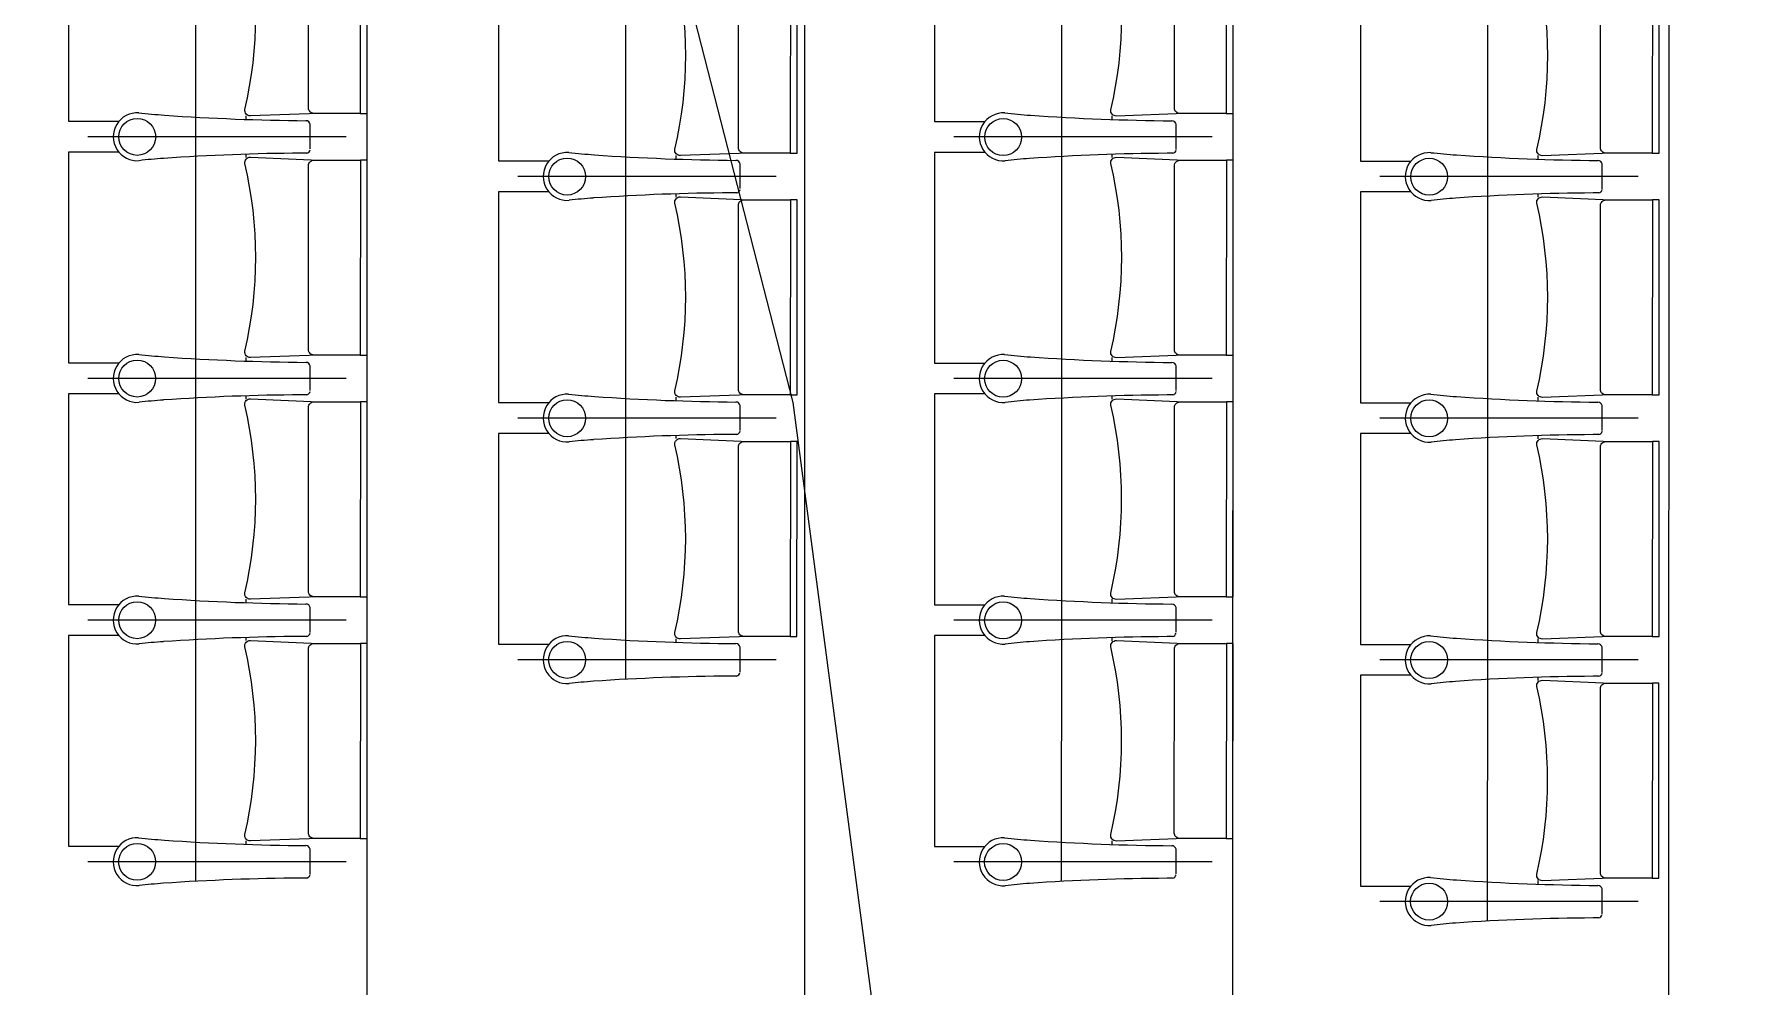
# Model space of a CAD drawing. Header units: millimetres. Extents: x 586 to 1010, y 369 to 668.
# Drawn here: x 686.791 to 690.722, y 500.576 to 502.778 of the extents above; entities that cross this region are included whole.
import ezdxf

# ---------------------------------------------------------------- set-up
doc = ezdxf.new("R2010")
doc.units = ezdxf.units.MM
doc.linetypes.add('CENTER', pattern=[2, 1.25, -0.25, 0.25, -0.25])
doc.linetypes.add('DASHED', pattern=[0.75, 0.5, -0.25])
doc.layers.add('plan line', color=7, linetype='Continuous', lineweight=15)

msp = doc.modelspace()

# ---------------------------------------------------------------- linework, layer by layer
at = {"color": 254, "lineweight": 25}
msp.add_lwpolyline([(667.5806, 481.7471), (668.167, 489.4834), (668.4058, 494.7244), (668.3305, 497.8135), (668.2282, 502.1102), (668.5684, 506.1571), (669.836, 509.6707), (671.1579, 511.3246), (672.4949, 512.3671), (674.3246, 513.3191), (676.3209, 513.9582), (678.3464, 514.2476), (680.2639, 514.1506), (680.2639, 514.1506), (681.9621, 513.6438), (683.4335, 512.7577), (684.6969, 511.536), (685.771, 510.0225), (687.4257, 506.2952), (688.547, 501.9261), (689.8337, 492.1815), (690.1759, 488.4115)], dxfattribs=at)
for points in [[(671.7124, 620.7085), (706.7355, 621.773), (754.2598, 613.8303), (814.6609, 600.1481), (855.7567, 598.0104), (895.0671, 567.0647), (920.0096, 542.0176), (952.0084, 521.2476), (977.2234, 504.6526), (979.6352, 479.2339), (986.3437, 463.8549), (988.7975, 462.3853)], [(654.944, 595.4717), (670.2671, 587.3174), (714.302, 595.1648), (787.0891, 595.1648), (819.3936, 580.9441), (821.0297, 562.8505), (813.4907, 552.7881), (808.7339, 539.6711), (796.4072, 534.7059), (791.0222, 527.249), (791.0222, 507.547), (797.3007, 476.5274), (814.9752, 463.8897), (836.1481, 474.6816), (874.0221, 478.5878), (885.7286, 462.7333), (863.0042, 436.0794), (845.7887, 420.6845), (845.1044, 408.6747)], [(639.2065, 583.4381), (644.7272, 575.638), (657.7961, 553.4401), (668.4043, 543.9291), (682.5178, 548.7307), (692.9838, 555.4778), (711.9339, 556.5828), (734.3456, 532.1334), (750.593, 477.7475), (754.1369, 444.164), (776.4657, 425.4473), (782.6172, 412.2355)]]:
    msp.add_spline(points, degree=3, dxfattribs=at)
at = {"layer": 'plan line'}
for p, q in [((687.5616, 499.2473), (687.563, 510.3034)), ((689.5651, 499.2595), (689.5666, 510.2906)), ((688.5752, 510.2581), (688.5738, 499.2924)), ((690.574, 499.2921), (690.5754, 510.2578)), ((686.8714, 503.0633), (686.8713, 502.576)), ((688.875, 503.063), (688.8749, 502.5757)), ((687.8662, 502.9716), (687.8661, 502.4842)), ((689.8606, 502.9713), (689.8606, 502.484)), ((687.2824, 502.5803), (687.2824, 502.5888)), ((689.2859, 502.5801), (689.2859, 502.5885)), ((686.8713, 502.576), (686.9879, 502.576)), ((687.4305, 502.5121), (687.4303, 502.5693)), ((687.4305, 502.5121), (687.4303, 502.5693)), ((688.8749, 502.5757), (688.9915, 502.5757)), ((689.4341, 502.5119), (689.4338, 502.569)), ((689.4341, 502.5119), (689.4338, 502.569)), ((686.9879, 502.5045), (686.8713, 502.5045)), ((686.8713, 502.5045), (686.8713, 502.0172)), ((687.4224, 502.5025), (687.4095, 502.5022)), ((687.4224, 502.5025), (687.4095, 502.5022)), ((688.8749, 502.5042), (688.8748, 502.0169)), ((688.9915, 502.5042), (688.8749, 502.5042)), ((689.4259, 502.5022), (689.4131, 502.502)), ((689.4259, 502.5022), (689.4131, 502.502)), ((687.2824, 502.4926), (687.2824, 502.4999)), ((687.8661, 502.4842), (687.9827, 502.4842)), ((688.2771, 502.4886), (688.2771, 502.497)), ((688.4253, 502.4204), (688.425, 502.4775)), ((688.4253, 502.4204), (688.425, 502.4775)), ((689.2859, 502.4924), (689.2859, 502.4997)), ((689.8606, 502.484), (689.9771, 502.484)), ((690.2716, 502.4883), (690.2716, 502.4968)), ((690.4197, 502.4201), (690.4195, 502.4773)), ((690.4197, 502.4201), (690.4195, 502.4773)), ((687.9827, 502.4127), (687.8661, 502.4128)), ((687.8661, 502.4128), (687.8661, 501.9254)), ((688.2771, 502.4009), (688.2771, 502.4082)), ((688.4172, 502.4107), (688.4043, 502.4105)), ((688.4172, 502.4107), (688.4043, 502.4105)), ((689.9771, 502.4125), (689.8605, 502.4125)), ((689.8605, 502.4125), (689.8605, 501.9252)), ((690.2716, 502.4006), (690.2716, 502.4079)), ((690.4116, 502.4105), (690.3987, 502.4102)), ((690.4116, 502.4105), (690.3987, 502.4102)), ((686.8713, 502.0172), (686.9879, 502.0172)), ((687.2823, 502.0215), (687.2823, 502.03)), ((687.4304, 501.9533), (687.4302, 502.0105)), ((687.4304, 501.9533), (687.4302, 502.0105)), ((688.8748, 502.0169), (688.9914, 502.0169)), ((689.2859, 502.0213), (689.2859, 502.0297)), ((689.434, 501.9531), (689.4337, 502.0102)), ((689.434, 501.9531), (689.4338, 502.0102)), ((686.8713, 501.9457), (686.8712, 501.4584)), ((686.9879, 501.9457), (686.8713, 501.9457)), ((687.2823, 501.9338), (687.2823, 501.9411)), ((687.4223, 501.9437), (687.4095, 501.9434)), ((687.4223, 501.9437), (687.4095, 501.9434)), ((687.8661, 501.9254), (687.9826, 501.9254)), ((688.2771, 501.9298), (688.2771, 501.9382)), ((688.4252, 501.8616), (688.425, 501.9187)), ((688.4252, 501.8616), (688.425, 501.9187)), ((688.9914, 501.9454), (688.8748, 501.9454)), ((688.8748, 501.9454), (688.8748, 501.4581)), ((689.2858, 501.9336), (689.2858, 501.9409)), ((689.4259, 501.9434), (689.413, 501.9432)), ((689.4259, 501.9434), (689.413, 501.9432)), ((689.8605, 501.9252), (689.9771, 501.9252)), ((690.2715, 501.9295), (690.2715, 501.938)), ((690.4196, 501.8613), (690.4194, 501.9185)), ((690.4196, 501.8613), (690.4194, 501.9185)), ((687.9826, 501.8539), (687.866, 501.854)), ((687.866, 501.854), (687.866, 501.3666)), ((688.2771, 501.8421), (688.2771, 501.8494)), ((688.4171, 501.8519), (688.4042, 501.8517)), ((688.4171, 501.8519), (688.4042, 501.8517)), ((689.8605, 501.8537), (689.8604, 501.3664)), ((689.9771, 501.8537), (689.8605, 501.8537)), ((690.2715, 501.8418), (690.2715, 501.8491)), ((690.4115, 501.8517), (690.3987, 501.8514)), ((690.4115, 501.8517), (690.3987, 501.8514)), ((686.8712, 501.4584), (686.9878, 501.4584)), ((687.2822, 501.4627), (687.2822, 501.4712)), ((687.4304, 501.3945), (687.4301, 501.4517)), ((687.4304, 501.3945), (687.4301, 501.4517)), ((688.8748, 501.4581), (688.9914, 501.4581)), ((689.2858, 501.4625), (689.2858, 501.4709)), ((689.4339, 501.3943), (689.4337, 501.4514)), ((689.4339, 501.3943), (689.4337, 501.4514)), ((686.8712, 501.3869), (686.8711, 500.8996)), ((686.9878, 501.3869), (686.8712, 501.3869)), ((687.2822, 501.375), (687.2822, 501.3823)), ((687.4222, 501.3849), (687.4094, 501.3846)), ((687.4222, 501.3849), (687.4094, 501.3846)), ((687.866, 501.3666), (687.9826, 501.3666)), ((688.277, 501.371), (688.277, 501.3794)), ((688.8748, 501.3866), (688.8747, 500.8993)), ((688.9913, 501.3866), (688.8748, 501.3866)), ((689.2858, 501.3748), (689.2858, 501.3821)), ((689.4258, 501.3846), (689.4129, 501.3844)), ((689.4258, 501.3846), (689.4129, 501.3844)), ((689.8604, 501.3664), (689.977, 501.3664)), ((690.2714, 501.3707), (690.2714, 501.3792)), ((688.4251, 501.3028), (688.4249, 501.3599)), ((690.4196, 501.3025), (690.4193, 501.3597)), ((690.4196, 501.3025), (690.4193, 501.3597)), ((688.417, 501.2931), (688.4042, 501.2929)), ((689.8604, 501.2949), (689.8603, 500.8076)), ((689.977, 501.2949), (689.8604, 501.2949)), ((690.2714, 501.283), (690.2714, 501.2903)), ((690.4114, 501.2929), (690.3986, 501.2926)), ((690.4114, 501.2929), (690.3986, 501.2926)), ((686.8711, 500.8996), (686.9877, 500.8996)), ((687.2821, 500.9039), (687.2821, 500.9124)), ((687.4303, 500.8357), (687.43, 500.8929)), ((688.8747, 500.8993), (688.9913, 500.8993)), ((689.2857, 500.9037), (689.2857, 500.9121)), ((689.4339, 500.8355), (689.4336, 500.8926)), ((687.4222, 500.8261), (687.4093, 500.8258)), ((689.4257, 500.8258), (689.4129, 500.8256)), ((690.2713, 500.8119), (690.2713, 500.8204)), ((689.8603, 500.8076), (689.9769, 500.8076)), ((690.4195, 500.7437), (690.4192, 500.8009)), ((690.4114, 500.7341), (690.3985, 500.7338))]:
    msp.add_line(p, q, dxfattribs=at)
at = {"layer": 'plan line', "linetype": 'DASHED', "ltscale": 3}
for p, q in [((687.1649, 503.1444), (687.1649, 502.4949)), ((689.1685, 503.1442), (689.1684, 502.4946)), ((688.1597, 503.0527), (688.1596, 502.4032)), ((690.1542, 503.0524), (690.1541, 502.4029)), ((687.1649, 502.5856), (687.1648, 501.9361)), ((689.1684, 502.5854), (689.1683, 501.9358)), ((688.1597, 502.4939), (688.1596, 501.8444)), ((690.1541, 502.4936), (690.154, 501.8441)), ((687.1648, 502.0268), (687.1647, 501.3773)), ((689.1684, 502.0266), (689.1683, 501.377)), ((688.1596, 501.9351), (688.1595, 501.2856)), ((690.154, 501.9348), (690.1539, 501.2853)), ((687.1647, 501.468), (687.1646, 500.8185)), ((689.1683, 501.4678), (689.1682, 500.8182)), ((690.1539, 501.376), (690.1538, 500.7265))]:
    msp.add_line(p, q, dxfattribs=at)
at = {"layer": 'plan line', "linetype": 'CENTER', "ltscale": 3}
for p, q in [((687.5138, 502.5402), (686.9159, 502.5402)), ((687.5138, 502.5402), (686.9159, 502.5402)), ((689.5174, 502.5399), (688.9195, 502.54)), ((689.5174, 502.5399), (688.9195, 502.54)), ((688.5086, 502.4484), (687.9107, 502.4485)), ((688.5086, 502.4484), (687.9107, 502.4485)), ((690.503, 502.4481), (689.9051, 502.4482)), ((690.503, 502.4481), (689.9051, 502.4482)), ((687.5138, 501.9814), (686.9158, 501.9814)), ((687.5138, 501.9814), (686.9158, 501.9814)), ((689.5173, 501.9811), (688.9194, 501.9812)), ((689.5173, 501.9811), (688.9194, 501.9812)), ((688.5086, 501.8896), (687.9106, 501.8897)), ((688.5086, 501.8896), (687.9106, 501.8897)), ((690.503, 501.8893), (689.905, 501.8894)), ((690.503, 501.8893), (689.905, 501.8894)), ((687.5137, 501.4226), (686.9158, 501.4226)), ((687.5137, 501.4226), (686.9158, 501.4226)), ((689.5173, 501.4223), (688.9193, 501.4224)), ((689.5173, 501.4223), (688.9193, 501.4224)), ((688.5085, 501.3308), (687.9105, 501.3309)), ((690.5029, 501.3305), (689.905, 501.3306)), ((690.5029, 501.3305), (689.905, 501.3306)), ((687.5136, 500.8638), (686.9157, 500.8638)), ((689.5172, 500.8635), (688.9192, 500.8636)), ((690.5028, 500.7717), (689.9049, 500.7718))]:
    msp.add_line(p, q, dxfattribs=at)
at = {"layer": 'plan line'}
for points in [[(687.4504, 502.5942), (687.2922, 502.5883, -0.474715), (687.2792, 502.6031, 0.115865), (687.2793, 503.0371, -0.474715), (687.2922, 503.0519), (687.4505, 503.045)], [(687.546, 502.5942), (687.439, 502.5942, -0.414214), (687.4263, 502.6069), (687.4263, 503.0323, -0.414214), (687.439, 503.045), (687.5468, 503.045), (687.546, 502.5942)], [(689.454, 502.5939), (689.2957, 502.5881, -0.474715), (689.2828, 502.6028, 0.115865), (689.2829, 503.0369, -0.474715), (689.2958, 503.0516), (689.454, 503.0447)], [(689.5496, 502.5939), (689.4425, 502.5939, -0.414214), (689.4298, 502.6066), (689.4299, 503.032, -0.414214), (689.4426, 503.0447), (689.5504, 503.0447), (689.5496, 502.5939)], [(688.4452, 502.5024), (688.287, 502.4966, -0.474715), (688.274, 502.5113, 0.115865), (688.2741, 502.9454, -0.474715), (688.287, 502.9601), (688.4453, 502.9532)], [(688.5408, 502.5024), (688.4338, 502.5024, -0.414214), (688.4211, 502.5151), (688.4211, 502.9405, -0.414214), (688.4338, 502.9532), (688.5416, 502.9532), (688.5408, 502.5024)], [(690.4396, 502.5021), (690.2814, 502.4963, -0.474715), (690.2684, 502.5111, 0.115865), (690.2685, 502.9451, -0.474715), (690.2815, 502.9598), (690.4397, 502.953)], [(690.5352, 502.5022), (690.4282, 502.5021, -0.414214), (690.4155, 502.5148), (690.4155, 502.9403, -0.414214), (690.4282, 502.953), (690.536, 502.953), (690.5352, 502.5022)], [(687.4504, 502.0354), (687.2921, 502.0295, -0.474715), (687.2792, 502.0443, 0.115865), (687.2792, 502.4783, -0.474715), (687.2922, 502.4931), (687.4504, 502.4862)], [(687.5459, 502.0354), (687.4389, 502.0354, -0.414214), (687.4262, 502.0481), (687.4263, 502.4735, -0.414214), (687.439, 502.4862), (687.5467, 502.4862), (687.5459, 502.0354)], [(689.4539, 502.0351), (689.2957, 502.0293, -0.474715), (689.2827, 502.044, 0.115865), (689.2828, 502.4781, -0.474715), (689.2957, 502.4928), (689.454, 502.4859)], [(689.5495, 502.0351), (689.4425, 502.0351, -0.414214), (689.4298, 502.0478), (689.4298, 502.4732, -0.414214), (689.4425, 502.4859), (689.5503, 502.4859), (689.5495, 502.0351)], [(688.4451, 501.9436), (688.2869, 501.9378, -0.474715), (688.2739, 501.9525, 0.115865), (688.274, 502.3866, -0.474715), (688.287, 502.4013), (688.4452, 502.3944)], [(688.5407, 501.9436), (688.4337, 501.9436, -0.414214), (688.421, 501.9563), (688.421, 502.3817, -0.414214), (688.4337, 502.3944), (688.5415, 502.3944), (688.5407, 501.9436)], [(690.4396, 501.9433), (690.2813, 501.9375, -0.474715), (690.2684, 501.9523, 0.115865), (690.2684, 502.3863, -0.474715), (690.2814, 502.401), (690.4396, 502.3942)], [(690.5351, 501.9434), (690.4281, 501.9433, -0.414214), (690.4154, 501.956), (690.4155, 502.3815, -0.414214), (690.4282, 502.3942), (690.5359, 502.3942), (690.5351, 501.9434)], [(687.4503, 501.4766), (687.292, 501.4707, -0.474715), (687.2791, 501.4855, 0.115865), (687.2791, 501.9195, -0.474715), (687.2921, 501.9343), (687.4503, 501.9274)], [(687.5458, 501.4766), (687.4388, 501.4766, -0.414214), (687.4261, 501.4893), (687.4262, 501.9147, -0.414214), (687.4389, 501.9274), (687.5467, 501.9274), (687.5458, 501.4766)], [(689.4538, 501.4763), (689.2956, 501.4705, -0.474715), (689.2826, 501.4852, 0.115865), (689.2827, 501.9193, -0.474715), (689.2957, 501.934), (689.4539, 501.9271)], [(689.5494, 501.4763), (689.4424, 501.4763, -0.414214), (689.4297, 501.489), (689.4298, 501.9144, -0.414214), (689.4425, 501.9271), (689.5502, 501.9271), (689.5494, 501.4763)], [(688.4451, 501.3848), (688.2868, 501.379, -0.474715), (688.2739, 501.3937, 0.115865), (688.2739, 501.8278, -0.474715), (688.2869, 501.8425), (688.4451, 501.8356)], [(688.5406, 501.3848), (688.4336, 501.3848, -0.414214), (688.4209, 501.3975), (688.421, 501.8229, -0.414214), (688.4337, 501.8356), (688.5414, 501.8356), (688.5406, 501.3848)], [(690.4395, 501.3845), (690.2812, 501.3787, -0.474715), (690.2683, 501.3935, 0.115865), (690.2683, 501.8275, -0.474715), (690.2813, 501.8422), (690.4395, 501.8354)], [(690.5351, 501.3846), (690.428, 501.3845, -0.414214), (690.4153, 501.3972), (690.4154, 501.8227, -0.414214), (690.4281, 501.8354), (690.5359, 501.8354), (690.5351, 501.3846)], [(687.4502, 500.9178), (687.292, 500.9119, -0.474715), (687.279, 500.9267, 0.115865), (687.2791, 501.3607, -0.474715), (687.292, 501.3755), (687.4503, 501.3686)], [(687.5458, 500.9178), (687.4388, 500.9178, -0.414214), (687.4261, 500.9305), (687.4261, 501.3559, -0.414214), (687.4388, 501.3686), (687.5466, 501.3686), (687.5458, 500.9178)], [(689.4538, 500.9175), (689.2955, 500.9117, -0.474715), (689.2826, 500.9264, 0.115865), (689.2826, 501.3605, -0.474715), (689.2956, 501.3752), (689.4538, 501.3683)], [(689.5493, 500.9175), (689.4423, 500.9175, -0.414214), (689.4296, 500.9302), (689.4297, 501.3556, -0.414214), (689.4424, 501.3683), (689.5502, 501.3683), (689.5493, 500.9175)], [(690.4394, 500.8257), (690.2812, 500.8199, -0.474715), (690.2682, 500.8347, 0.115865), (690.2683, 501.2687, -0.474715), (690.2812, 501.2834), (690.4395, 501.2766)], [(690.535, 500.8258), (690.428, 500.8257, -0.414214), (690.4153, 500.8384), (690.4153, 501.2639, -0.414214), (690.428, 501.2766), (690.5358, 501.2766), (690.535, 500.8258)]]:
    msp.add_lwpolyline(points, format="xyb", dxfattribs=at)
for points in [[(687.562, 502.5942), (687.5621, 503.045), (687.5468, 503.045), (687.546, 502.5942), (687.562, 502.5942)], [(689.5656, 502.5939), (689.5656, 503.0447), (689.5504, 503.0447), (689.5496, 502.5939), (689.5656, 502.5939)], [(688.5568, 502.5024), (688.5568, 502.9532), (688.5416, 502.9532), (688.5408, 502.5024), (688.5568, 502.5024)], [(690.5512, 502.5022), (690.5513, 502.953), (690.536, 502.953), (690.5352, 502.5022), (690.5512, 502.5022)], [(687.5619, 502.0354), (687.562, 502.4862), (687.5467, 502.4862), (687.5459, 502.0354), (687.5619, 502.0354)], [(689.5655, 502.0351), (689.5655, 502.4859), (689.5503, 502.4859), (689.5495, 502.0351), (689.5655, 502.0351)], [(688.5567, 501.9436), (688.5568, 502.3944), (688.5415, 502.3944), (688.5407, 501.9436), (688.5567, 501.9436)], [(690.5511, 501.9434), (690.5512, 502.3942), (690.5359, 502.3942), (690.5351, 501.9434), (690.5511, 501.9434)], [(687.5619, 501.4766), (687.5619, 501.9274), (687.5467, 501.9274), (687.5458, 501.4766), (687.5619, 501.4766)], [(689.5654, 501.4763), (689.5655, 501.9271), (689.5502, 501.9271), (689.5494, 501.4763), (689.5654, 501.4763)], [(688.5566, 501.3848), (688.5567, 501.8356), (688.5414, 501.8356), (688.5406, 501.3848), (688.5566, 501.3848)], [(690.5511, 501.3846), (690.5511, 501.8354), (690.5359, 501.8354), (690.5351, 501.3846), (690.5511, 501.3846)], [(687.5618, 500.9178), (687.5618, 501.3686), (687.5466, 501.3686), (687.5458, 500.9178), (687.5618, 500.9178)], [(689.5653, 500.9175), (689.5654, 501.3683), (689.5502, 501.3683), (689.5493, 500.9175), (689.5653, 500.9175)], [(690.551, 500.8258), (690.551, 501.2766), (690.5358, 501.2766), (690.535, 500.8258), (690.551, 500.8258)]]:
    msp.add_lwpolyline(points, dxfattribs=at)
for centre in [(687.0301, 502.5399), (687.0301, 502.5399), (689.0336, 502.5396), (689.0336, 502.5396), (688.0248, 502.4481), (688.0248, 502.4481), (690.0193, 502.4479), (690.0193, 502.4479), (687.03, 501.9811), (687.03, 501.9811), (689.0335, 501.9808), (689.0335, 501.9808), (688.0248, 501.8893), (688.0248, 501.8893), (690.0192, 501.8891), (690.0192, 501.8891), (687.0299, 501.4223), (687.0299, 501.4223), (689.0335, 501.422), (689.0335, 501.422), (688.0247, 501.3305), (690.0191, 501.3303), (690.0191, 501.3303), (687.0298, 500.8635), (689.0334, 500.8632), (690.019, 500.7715)]:
    msp.add_circle(centre, 0.0427, dxfattribs=at)
for centre, radius, start, end in [((687.0302, 502.5402), 0.0554, 86.4981, 274.5405), ((687.0302, 502.5402), 0.0554, 86.4981, 274.5405), ((687.416, 506.5323), 3.9554, 264.4519, 265.32), ((687.416, 506.5323), 3.9554, 264.4519, 265.32), ((687.4642, 507.9059), 5.3287, 266.0094, 269.533), ((687.4642, 507.9059), 5.3287, 266.0094, 269.533), ((689.0338, 502.54), 0.0554, 86.4981, 274.5405), ((689.0338, 502.54), 0.0554, 86.4981, 274.5405), ((689.4196, 506.5321), 3.9554, 264.4519, 265.32), ((689.4196, 506.5321), 3.9554, 264.4519, 265.32), ((689.4677, 507.9057), 5.3287, 266.0094, 269.533), ((689.4677, 507.9057), 5.3287, 266.0094, 269.533), ((687.4207, 502.5677), 0.00967, 9.1663, 90.6168), ((687.4207, 502.5677), 0.00967, 9.1663, 90.6168), ((689.4243, 502.5675), 0.00967, 9.1663, 90.6168), ((689.4243, 502.5675), 0.00967, 9.1663, 90.6168), ((687.4367, 497.5057), 4.9966, 90.3111, 93.9667), ((687.4367, 497.5057), 4.9966, 90.3111, 93.9667), ((687.421, 502.5117), 0.00935, 278.4308, 351.5541), ((687.421, 502.5117), 0.00935, 278.4308, 351.5541), ((688.025, 502.4485), 0.0554, 86.4981, 274.5405), ((688.025, 502.4485), 0.0554, 86.4981, 274.5405), ((688.4108, 506.4406), 3.9554, 264.4519, 265.32), ((688.4108, 506.4406), 3.9554, 264.4519, 265.32), ((689.4246, 502.5115), 0.00935, 278.4308, 351.5541), ((689.4246, 502.5115), 0.00935, 278.4308, 351.5541), ((690.0194, 502.4482), 0.0554, 86.4981, 274.5405), ((690.0194, 502.4482), 0.0554, 86.4981, 274.5405), ((690.4052, 506.4403), 3.9554, 264.4519, 265.32), ((690.4052, 506.4403), 3.9554, 264.4519, 265.32), ((687.1563, 501.4977), 0.9947, 93.7648, 97.0276), ((687.1563, 501.4977), 0.9947, 93.7648, 97.0276), ((688.4589, 507.8142), 5.3287, 266.0094, 269.533), ((688.4589, 507.8142), 5.3287, 266.0094, 269.533), ((688.4155, 502.476), 0.00967, 9.1663, 90.6168), ((688.4155, 502.476), 0.00967, 9.1663, 90.6168), ((689.1599, 501.4975), 0.9947, 93.7648, 97.0276), ((689.1599, 501.4975), 0.9947, 93.7648, 97.0276), ((689.4402, 497.5054), 4.9966, 90.3111, 93.9667), ((689.4402, 497.5054), 4.9966, 90.3111, 93.9667), ((690.4534, 507.8139), 5.3287, 266.0094, 269.533), ((690.4534, 507.8139), 5.3287, 266.0094, 269.533), ((690.4099, 502.4757), 0.00967, 9.1663, 90.6168), ((690.4099, 502.4757), 0.00967, 9.1663, 90.6168), ((688.1511, 501.406), 0.9947, 93.7648, 97.0276), ((688.1511, 501.406), 0.9947, 93.7648, 97.0276), ((688.4314, 497.414), 4.9966, 90.3111, 93.9667), ((688.4314, 497.414), 4.9966, 90.3111, 93.9667), ((688.4158, 502.42), 0.00935, 278.4308, 351.5541), ((688.4158, 502.42), 0.00935, 278.4308, 351.5541), ((690.1455, 501.4057), 0.9947, 93.7648, 97.0276), ((690.1455, 501.4057), 0.9947, 93.7648, 97.0276), ((690.4259, 497.4137), 4.9966, 90.3111, 93.9667), ((690.4259, 497.4137), 4.9966, 90.3111, 93.9667), ((690.4102, 502.4197), 0.00935, 278.4308, 351.5541), ((690.4102, 502.4197), 0.00935, 278.4308, 351.5541), ((687.0302, 501.9814), 0.0554, 86.4981, 274.5405), ((687.0302, 501.9814), 0.0554, 86.4981, 274.5405), ((687.416, 505.9735), 3.9554, 264.4519, 265.32), ((687.416, 505.9735), 3.9554, 264.4519, 265.32), ((687.4641, 507.3471), 5.3287, 266.0094, 269.533), ((687.4641, 507.3471), 5.3287, 266.0094, 269.533), ((689.0337, 501.9812), 0.0554, 86.4981, 274.5405), ((689.0337, 501.9812), 0.0554, 86.4981, 274.5405), ((689.4195, 505.9733), 3.9554, 264.4519, 265.32), ((689.4195, 505.9733), 3.9554, 264.4519, 265.32), ((689.4676, 507.3469), 5.3287, 266.0094, 269.533), ((689.4676, 507.3469), 5.3287, 266.0094, 269.533), ((687.4206, 502.0089), 0.00967, 9.1663, 90.6168), ((687.4206, 502.0089), 0.00967, 9.1663, 90.6168), ((689.4242, 502.0087), 0.00967, 9.1663, 90.6168), ((689.4242, 502.0087), 0.00967, 9.1663, 90.6168), ((687.1563, 500.9389), 0.9947, 93.7648, 97.0276), ((687.1563, 500.9389), 0.9947, 93.7648, 97.0276), ((687.4366, 496.9469), 4.9966, 90.3111, 93.9667), ((687.4366, 496.9469), 4.9966, 90.3111, 93.9667), ((687.4209, 501.9529), 0.00935, 278.4308, 351.5541), ((687.4209, 501.9529), 0.00935, 278.4308, 351.5541), ((688.0249, 501.8897), 0.0554, 86.4981, 274.5405), ((688.0249, 501.8897), 0.0554, 86.4981, 274.5405), ((688.4107, 505.8818), 3.9554, 264.4519, 265.32), ((688.4107, 505.8818), 3.9554, 264.4519, 265.32), ((688.4589, 507.2554), 5.3287, 266.0094, 269.533), ((688.4589, 507.2554), 5.3287, 266.0094, 269.533), ((688.4154, 501.9172), 0.00967, 9.1663, 90.6168), ((688.4154, 501.9172), 0.00967, 9.1663, 90.6168), ((689.1598, 500.9387), 0.9947, 93.7648, 97.0276), ((689.1598, 500.9387), 0.9947, 93.7648, 97.0276), ((689.4401, 496.9466), 4.9966, 90.3111, 93.9667), ((689.4401, 496.9466), 4.9966, 90.3111, 93.9667), ((689.4245, 501.9527), 0.00935, 278.4308, 351.5541), ((689.4245, 501.9527), 0.00935, 278.4308, 351.5541), ((690.0194, 501.8894), 0.0554, 86.4981, 274.5405), ((690.0194, 501.8894), 0.0554, 86.4981, 274.5405), ((690.4052, 505.8815), 3.9554, 264.4519, 265.32), ((690.4052, 505.8815), 3.9554, 264.4519, 265.32), ((690.4533, 507.2551), 5.3287, 266.0094, 269.533), ((690.4533, 507.2551), 5.3287, 266.0094, 269.533), ((690.4098, 501.9169), 0.00967, 9.1663, 90.6168), ((690.4098, 501.9169), 0.00967, 9.1663, 90.6168), ((688.151, 500.8472), 0.9947, 93.7648, 97.0276), ((688.151, 500.8472), 0.9947, 93.7648, 97.0276), ((688.4314, 496.8552), 4.9966, 90.3111, 93.9667), ((688.4314, 496.8552), 4.9966, 90.3111, 93.9667), ((688.4157, 501.8612), 0.00935, 278.4308, 351.5541), ((688.4157, 501.8612), 0.00935, 278.4308, 351.5541), ((690.1455, 500.8469), 0.9947, 93.7648, 97.0276), ((690.1455, 500.8469), 0.9947, 93.7648, 97.0276), ((690.4258, 496.8549), 4.9966, 90.3111, 93.9667), ((690.4258, 496.8549), 4.9966, 90.3111, 93.9667), ((690.4101, 501.8609), 0.00935, 278.4308, 351.5541), ((690.4101, 501.8609), 0.00935, 278.4308, 351.5541), ((687.0301, 501.4226), 0.0554, 86.4981, 274.5405), ((687.0301, 501.4226), 0.0554, 86.4981, 274.5405), ((687.4159, 505.4147), 3.9554, 264.4519, 265.32), ((687.4159, 505.4147), 3.9554, 264.4519, 265.32), ((687.464, 506.7883), 5.3287, 266.0094, 269.533), ((687.464, 506.7883), 5.3287, 266.0094, 269.533), ((687.4206, 501.4501), 0.00967, 9.1663, 90.6168), ((687.4206, 501.4501), 0.00967, 9.1663, 90.6168), ((689.0337, 501.4224), 0.0554, 86.4981, 274.5405), ((689.0337, 501.4224), 0.0554, 86.4981, 274.5405), ((689.4194, 505.4145), 3.9554, 264.4519, 265.32), ((689.4194, 505.4145), 3.9554, 264.4519, 265.32), ((689.4676, 506.7881), 5.3287, 266.0094, 269.533), ((689.4676, 506.7881), 5.3287, 266.0094, 269.533), ((689.4241, 501.4499), 0.00967, 9.1663, 90.6168), ((689.4241, 501.4499), 0.00967, 9.1663, 90.6168), ((687.1562, 500.3801), 0.9947, 93.7648, 97.0276), ((687.1562, 500.3801), 0.9947, 93.7648, 97.0276), ((687.4365, 496.3881), 4.9966, 90.3111, 93.9667), ((687.4365, 496.3881), 4.9966, 90.3111, 93.9667), ((687.4209, 501.3941), 0.00935, 278.4308, 351.5541), ((687.4209, 501.3941), 0.00935, 278.4308, 351.5541), ((688.0249, 501.3309), 0.0554, 86.4981, 274.5405), ((688.4107, 505.323), 3.9554, 264.4519, 265.32), ((688.4588, 506.6966), 5.3287, 266.0094, 269.533), ((688.4154, 501.3584), 0.00967, 9.1663, 90.6168), ((689.1597, 500.3799), 0.9947, 93.7648, 97.0276), ((689.1597, 500.3799), 0.9947, 93.7648, 97.0276), ((689.4401, 496.3878), 4.9966, 90.3111, 93.9667), ((689.4401, 496.3878), 4.9966, 90.3111, 93.9667), ((689.4244, 501.3939), 0.00935, 278.4308, 351.5541), ((689.4244, 501.3939), 0.00935, 278.4308, 351.5541), ((690.0193, 501.3306), 0.0554, 86.4981, 274.5405), ((690.0193, 501.3306), 0.0554, 86.4981, 274.5405), ((690.4051, 505.3227), 3.9554, 264.4519, 265.32), ((690.4051, 505.3227), 3.9554, 264.4519, 265.32), ((690.4532, 506.6963), 5.3287, 266.0094, 269.533), ((690.4532, 506.6963), 5.3287, 266.0094, 269.533), ((690.4098, 501.3581), 0.00967, 9.1663, 90.6168), ((690.4098, 501.3581), 0.00967, 9.1663, 90.6168), ((688.4313, 496.2964), 4.9966, 90.3111, 93.9667), ((688.4156, 501.3024), 0.00935, 278.4308, 351.5541), ((690.4257, 496.2961), 4.9966, 90.3111, 93.9667), ((690.4257, 496.2961), 4.9966, 90.3111, 93.9667), ((690.4101, 501.3021), 0.00935, 278.4308, 351.5541), ((690.4101, 501.3021), 0.00935, 278.4308, 351.5541), ((688.151, 500.2884), 0.9947, 93.7648, 97.0276), ((690.1454, 500.2881), 0.9947, 93.7648, 97.0276), ((690.1454, 500.2881), 0.9947, 93.7648, 97.0276), ((687.03, 500.8638), 0.0554, 86.4981, 274.5405), ((687.4158, 504.8559), 3.9554, 264.4519, 265.32), ((687.4639, 506.2295), 5.3287, 266.0094, 269.533), ((687.4205, 500.8913), 0.00967, 9.1663, 90.6168), ((689.0336, 500.8636), 0.0554, 86.4981, 274.5405), ((689.4194, 504.8557), 3.9554, 264.4519, 265.32), ((689.4675, 506.2293), 5.3287, 266.0094, 269.533), ((689.4241, 500.8911), 0.00967, 9.1663, 90.6168), ((687.1561, 499.8213), 0.9947, 93.7648, 97.0276), ((687.4364, 495.8293), 4.9966, 90.3111, 93.9667), ((687.4208, 500.8353), 0.00935, 278.4308, 351.5541), ((689.1597, 499.8211), 0.9947, 93.7648, 97.0276), ((689.44, 495.829), 4.9966, 90.3111, 93.9667), ((689.4244, 500.8351), 0.00935, 278.4308, 351.5541), ((690.0192, 500.7718), 0.0554, 86.4981, 274.5405), ((690.405, 504.7639), 3.9554, 264.4519, 265.32), ((690.4531, 506.1375), 5.3287, 266.0094, 269.533), ((690.4097, 500.7993), 0.00967, 9.1663, 90.6168), ((690.4256, 495.7373), 4.9966, 90.3111, 93.9667), ((690.41, 500.7433), 0.00935, 278.4308, 351.5541), ((690.1453, 499.7293), 0.9947, 93.7648, 97.0276)]:
    msp.add_arc(centre, radius, start, end, dxfattribs=at)

doc.saveas('drawing.dxf')
